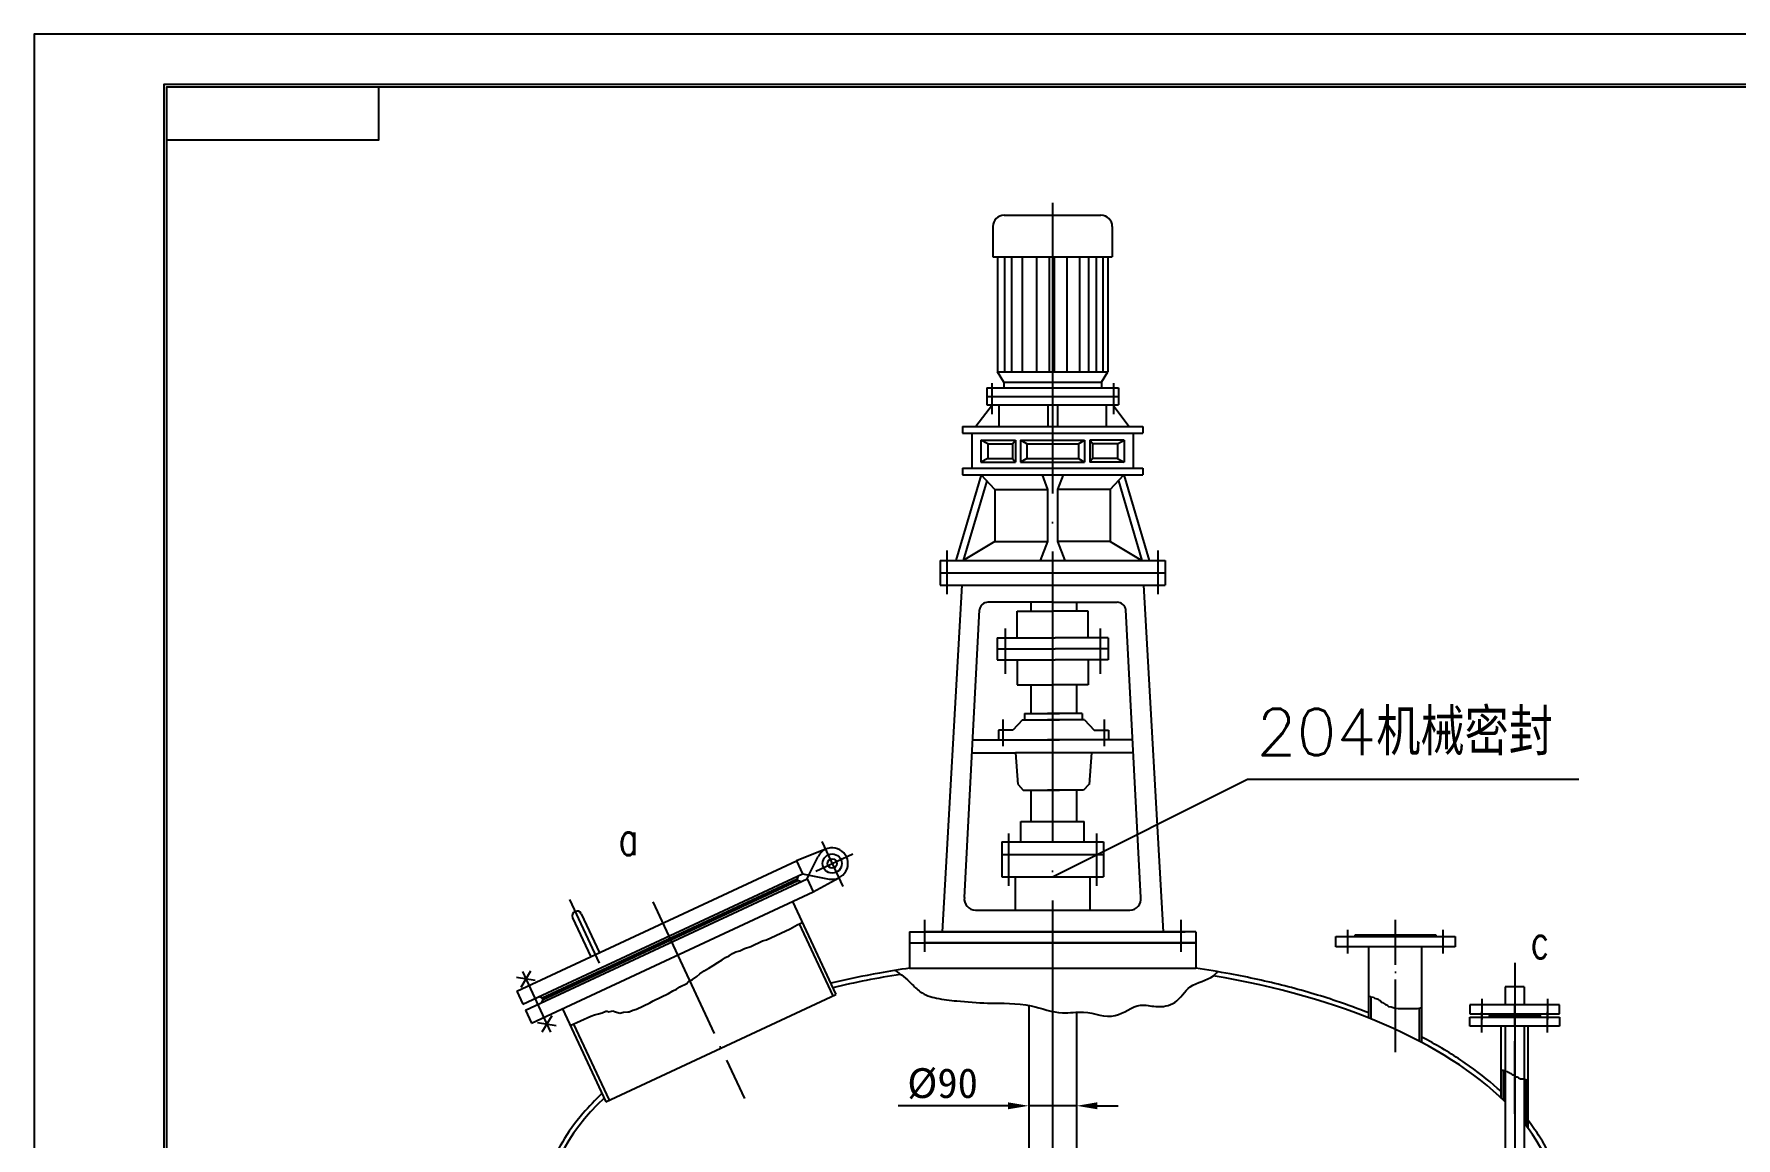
# Model space of a CAD drawing. Header units: millimetres. Extents: x 13671 to 18953, y 2612 to 10090.
# Drawn here: x 13671 to 16526, y 8239 to 10090 of the extents above; entities that cross this region are included whole.
import ezdxf

# ---------------------------------------------------------------- set-up
doc = ezdxf.new("R2010")
doc.units = ezdxf.units.MM
doc.header["$LTSCALE"] = 390
doc.header["$MEASUREMENT"] = 0
for name, pattern in [('CENTER', [50.8, 31.75, -6.35, 6.35, -6.35]), ('CENTER1', [0.75, 0.625, -0.0625, 0, -0.0625]), ('CENTER3', [0.375, 0.3125, -0.03125, 0, -0.03125]), ('CENTERX2', [1.5, 1.25, -0.125, 0, -0.125]), ('HIDDENX2', [0.75, 0.5, -0.25])]:
    doc.linetypes.add(name, pattern=pattern)
doc.layers.get('0').update_dxf_attribs({"linetype": 'CONTINUOUS'})
doc.layers.get('DEFPOINTS').update_dxf_attribs({"linetype": 'CONTINUOUS'})
for name, color, linetype in [('2细线层', 3, 'CONTINUOUS'), ('3中心线层', 1, 'CENTER'), ('_TITLE', 4, 'CONTINUOUS'), ('A', 2, 'CONTINUOUS'), ('B', 7, 'CONTINUOUS'), ('C', 1, 'CENTERX2'), ('C1', 1, 'CENTER1'), ('C3', 1, 'CENTER3'), ('E', 3, 'HIDDENX2'), ('LAYER2', 3, 'CONTINUOUS')]:
    doc.layers.add(name, color=color, linetype=linetype)
doc.styles.add('HZ', font='ROMANS.SHX', dxfattribs={"width": 0.7, "bigfont": 'hztxt.shx'})
doc.dimstyles.new('STANDARD_WS$0', dxfattribs={"dimtxt": 2.5, "dimasz": 2.5, "dimexe": 1.25, "dimexo": 0.625, "dimtad": 1, "dimdec": 4, "dimdsep": 46, "dimtxsty": 'Standard', "dimcen": 2.5, "dimadec": 0, "dimazin": 0, "dimtfac": 1, "dimtdec": 4, "dimtmove": 0, "dimatfit": 0, "dimfxl": 1, "dimtolj": 1, "dimtzin": 0, "dimarcsym": 0})

# ---------------------------------------------------------------- blocks, each defined once
blk = doc.blocks.new('*D36')
at = {"layer": 'B', "color": 0, "lineweight": -2}
for p, q in [((15339.5, 8442.6), (15339.5, 8257.5)), ((15419.5, 8442.6), (15419.5, 8257.5)), ((15304.5, 8292.5), (15120.5, 8292.5)), ((15419.5, 8292.5), (15339.5, 8292.5)), ((15454.5, 8292.5), (15489.5, 8292.5))]:
    blk.add_line(p, q, dxfattribs=at)
at = {"layer": 'B', "color": 0}
for points in [[(15304.5, 8298.4), (15304.5, 8286.7), (15339.5, 8292.5)], [(15454.5, 8298.4), (15454.5, 8286.7), (15419.5, 8292.5)]]:
    blk.add_solid(points, dxfattribs=at)
at = {"layer": 'DEFPOINTS', "color": 0}
for p in [(15339.5, 8442.6), (15419.5, 8442.6), (15339.5, 8292.5)]:
    blk.add_point(p, dxfattribs=at)
at = {"layer": 'B', "color": 0, "insert": (15195, 8329.5), "char_height": 50, "attachment_point": 5}
blk.add_mtext('\\A1;%%C90', dxfattribs=at)

msp = doc.modelspace()

# ---------------------------------------------------------------- linework, layer by layer
for p, q in [((15328.74544, 8939.70244), (15312.88106, 8922.52572)), ((15328.74544, 8939.70244), (15391.02385, 8939.70244)), ((15332.58127, 8950.7561), (15332.58127, 8939.70244)), ((15332.58127, 8950.69804), (15391.02385, 8950.69804)), ((15429.31102, 8950.69804), (15370.86844, 8950.69804)), ((15433.14685, 8939.70244), (15370.86844, 8939.70244)), ((15429.31102, 8950.7561), (15429.31102, 8939.70244)), ((15433.14685, 8939.70244), (15449.01122, 8922.52572)), ((15245.44297, 8906.56956), (15390.80448, 8906.56956)), ((15312.88106, 8922.52572), (15288.81664, 8922.52572)), ((15288.81664, 8922.52572), (15288.81664, 8906.56956)), ((15513.55998, 8906.56956), (15371.08781, 8906.56956)), ((15449.01122, 8922.52572), (15473.07565, 8922.52572)), ((15473.07565, 8922.52572), (15473.07565, 8906.56956)), ((15244.285, 8884.57836), (15317.04375, 8884.57836)), ((15317.04375, 8884.57836), (15321.28275, 8831.19727)), ((15514.71796, 8884.57836), (15317.04375, 8884.57836)), ((15444.84854, 8884.57836), (15440.60954, 8831.19727)), ((15321.7173, 8831.19727), (15330.40847, 8822.07668)), ((15330.40847, 8822.13029), (15391.02385, 8822.13029)), ((15431.48381, 8822.13029), (15370.86844, 8822.13029)), ((15440.17499, 8831.19727), (15431.48381, 8822.07668))]:
    msp.add_line(p, q)
at = {"layer": '2细线层'}
for p, q in [((15379.50149, 8676.76407), (15706.45515, 8840.12475)), ((15706.45515, 8840.12475), (16262.27638, 8840.12475))]:
    msp.add_line(p, q, dxfattribs=at)
at = {"layer": '3中心线层'}
for p, q in [((15296.17977, 8940.64427), (15296.17977, 8895.47567)), ((15465.71252, 8940.64427), (15465.71252, 8895.47567))]:
    msp.add_line(p, q, dxfattribs=at)
at = {"layer": '_TITLE', "color": 4}
msp.add_lwpolyline([(13671.13428, 2612.00509), (18952.98228, 2612.00509), (18952.98228, 10090.17709), (13671.13428, 10090.17709)], close=True, dxfattribs=at)
at = {"layer": '_TITLE', "color": 5}
for points in [[(13888.98828, 2696.47909), (18868.50828, 2696.47909), (18868.50828, 10005.70309), (13888.98828, 10005.70309)], [(13893.43428, 2700.92509), (18864.06228, 2700.92509), (18864.06228, 10001.25709), (13893.43428, 10001.25709)]]:
    msp.add_lwpolyline(points, close=True, dxfattribs=at)
msp.add_lwpolyline([(14249.11428, 10001.25709), (14249.11428, 9912.33709), (13893.43428, 9912.33709)], dxfattribs=at)
at = {"layer": 'A'}
for p, q in [((15279.45779, 9767.27522), (15279.45779, 9716.28127)), ((15298.34296, 9786.16039), (15460.66002, 9786.16039)), ((15479.5452, 9767.27522), (15479.5452, 9716.28127)), ((15279.45779, 9716.28127), (15479.5452, 9716.28127)), ((15287.02018, 9716.28127), (15287.02018, 9523.61878)), ((15299.06557, 9716.28127), (15299.06557, 9523.61878)), ((15310.32623, 9716.28127), (15310.32623, 9523.61878)), ((15328.6248, 9716.28127), (15328.6248, 9523.61878)), ((15352.55367, 9716.28127), (15352.55367, 9523.61878)), ((15373.6674, 9716.28127), (15373.6674, 9523.61878)), ((15382.1129, 9716.28127), (15382.1129, 9523.61878)), ((15403.22662, 9716.28127), (15403.22662, 9523.61878)), ((15424.34034, 9716.28127), (15424.34034, 9523.61878)), ((15439.82372, 9716.28127), (15439.82372, 9523.61878)), ((15452.49194, 9716.28127), (15452.49194, 9523.61878)), ((15463.7526, 9716.28127), (15463.7526, 9523.61878)), ((15471.9828, 9716.28127), (15471.9828, 9523.61878)), ((15287.02018, 9523.61878), (15471.9828, 9523.61878)), ((15297.70335, 9506.00778), (15287.02018, 9523.61878)), ((15297.70335, 9506.00778), (15461.29963, 9506.00778)), ((15297.70335, 9506.00778), (15297.70335, 9496.93546)), ((15461.29963, 9506.00778), (15471.9828, 9523.61878)), ((15461.29963, 9506.00778), (15461.29963, 9496.93546)), ((15269.09519, 9496.93546), (15489.90779, 9496.93546)), ((15269.09519, 9496.93546), (15269.09519, 9468.04094)), ((15269.09519, 9482.4882), (15489.90779, 9482.4882)), ((15489.90779, 9496.93546), (15489.90779, 9468.04094)), ((15278.55106, 9468.04094), (15251.01951, 9431.92281)), ((15269.09519, 9468.04094), (15489.90779, 9468.04094)), ((15289.58102, 9468.04094), (15289.58102, 9433.12674)), ((15371.52423, 9468.04094), (15371.52423, 9431.92281)), ((15387.47876, 9468.04094), (15387.47876, 9431.92281)), ((15469.42196, 9468.04094), (15469.42196, 9433.12674)), ((15480.45192, 9468.04094), (15507.98347, 9431.92281)), ((15228.36671, 9431.92281), (15530.63627, 9431.92281)), ((15228.36671, 9431.92281), (15228.36671, 9420.69265)), ((15228.36671, 9420.69265), (15530.63627, 9420.69265)), ((15244.10343, 9420.69265), (15244.10343, 9362.29595)), ((15514.89956, 9420.69265), (15514.89956, 9362.29595)), ((15530.63627, 9431.92281), (15530.63627, 9420.69265)), ((15259.34518, 9409.02753), (15259.34518, 9371.85465)), ((15259.34518, 9409.02753), (15317.29368, 9409.02753)), ((15270.74293, 9402.65504), (15259.34518, 9409.02753)), ((15270.74293, 9402.65504), (15270.74293, 9378.22715)), ((15270.74293, 9402.65504), (15312.49465, 9402.65504)), ((15312.49465, 9402.65504), (15317.29368, 9409.02753)), ((15312.49465, 9402.65504), (15312.49465, 9378.22715)), ((15317.29368, 9409.02753), (15317.29368, 9371.85465)), ((15325.93208, 9409.02753), (15325.93208, 9371.85465)), ((15325.93208, 9409.02753), (15433.0709, 9409.02753)), ((15336.13006, 9402.65504), (15325.93208, 9409.02753)), ((15336.13006, 9402.65504), (15336.13006, 9378.22715)), ((15336.13006, 9402.65504), (15422.87292, 9402.65504)), ((15422.87292, 9402.65504), (15433.0709, 9409.02753)), ((15422.87292, 9402.65504), (15422.87292, 9378.22715)), ((15433.0709, 9409.02753), (15433.0709, 9371.85465)), ((15441.7093, 9409.02753), (15441.7093, 9371.85465)), ((15446.50834, 9402.65504), (15441.7093, 9409.02753)), ((15499.6578, 9409.02753), (15441.7093, 9409.02753)), ((15446.50834, 9402.65504), (15446.50834, 9378.22715)), ((15488.26006, 9402.65504), (15446.50834, 9402.65504)), ((15488.26006, 9402.65504), (15499.6578, 9409.02753)), ((15488.26006, 9402.65504), (15488.26006, 9378.22715)), ((15499.6578, 9409.02753), (15499.6578, 9371.85465)), ((15270.74293, 9378.22715), (15259.34518, 9371.85465)), ((15259.34518, 9371.85465), (15317.29368, 9371.85465)), ((15270.74293, 9378.22715), (15312.49465, 9378.22715)), ((15312.49465, 9378.22715), (15317.29368, 9371.85465)), ((15336.13006, 9378.22715), (15325.93208, 9371.85465)), ((15325.93208, 9371.85465), (15433.0709, 9371.85465)), ((15336.13006, 9378.22715), (15422.87292, 9378.22715)), ((15422.87292, 9378.22715), (15433.0709, 9371.85465)), ((15446.50834, 9378.22715), (15441.7093, 9371.85465)), ((15499.6578, 9371.85465), (15441.7093, 9371.85465)), ((15488.26006, 9378.22715), (15446.50834, 9378.22715)), ((15488.26006, 9378.22715), (15499.6578, 9371.85465)), ((15259.84014, 9351.06579), (15217.29036, 9207.18924)), ((15228.36671, 9362.29595), (15530.63627, 9362.29595)), ((15228.36671, 9362.29595), (15228.36671, 9351.06579)), ((15228.36671, 9351.06579), (15530.63627, 9351.06579)), ((15269.16284, 9341.04844), (15229.57556, 9207.18924)), ((15282.83319, 9326.35949), (15259.84014, 9351.06579)), ((15361.93783, 9351.06579), (15371.18187, 9326.35949)), ((15397.06516, 9351.06579), (15387.82111, 9326.35949)), ((15476.1698, 9326.35949), (15499.16284, 9351.06579)), ((15489.84015, 9341.04844), (15529.42742, 9207.18924)), ((15499.16284, 9351.06579), (15541.71263, 9207.18924)), ((15530.63627, 9362.29595), (15530.63627, 9351.06579)), ((15282.83319, 9326.35949), (15371.18187, 9326.35949)), ((15282.83319, 9326.35949), (15282.83319, 9238.7644)), ((15371.18187, 9326.35949), (15371.18187, 9238.7644)), ((15476.1698, 9326.35949), (15387.82111, 9326.35949)), ((15387.82111, 9326.35949), (15387.82111, 9238.7644)), ((15476.1698, 9326.35949), (15476.1698, 9238.7644)), ((15282.83319, 9238.7644), (15229.57556, 9207.18924)), ((15282.83319, 9238.7644), (15371.18187, 9238.7644)), ((15371.18187, 9238.7644), (15358.89843, 9207.18924)), ((15476.1698, 9238.7644), (15387.82111, 9238.7644)), ((15387.82111, 9238.7644), (15400.10455, 9207.18924)), ((15476.1698, 9238.7644), (15529.42742, 9207.18924)), ((15190.64975, 9207.18924), (15568.35323, 9207.18924)), ((15190.64975, 9207.18924), (15190.64975, 9165.64186)), ((15568.35323, 9207.18924), (15568.35323, 9165.64186)), ((15190.64975, 9186.41555), (15568.35323, 9186.41555)), ((15190.64975, 9165.64186), (15568.35323, 9165.64186)), ((15227.05933, 9165.64186), (15194.11128, 8584.48563)), ((15531.94366, 9165.64186), (15564.8917, 8584.48563)), ((15379.50148, 9137.01937), (15271.1188, 9137.01937)), ((15343.23257, 9137.01937), (15343.23257, 9122.35774)), ((15379.50148, 9137.01937), (15487.88415, 9137.01937)), ((15419.7797, 9137.01937), (15419.7797, 9122.35774)), ((15231.498, 8641.73876), (15256.91415, 9124.42027)), ((15319.81128, 9122.35774), (15379.50149, 9122.35774)), ((15319.81128, 9078.41532), (15319.81128, 9122.35774)), ((15439.19171, 9122.35774), (15379.50146, 9122.35774)), ((15433.13571, 9122.35774), (15379.50149, 9122.35774)), ((15439.19171, 9078.41532), (15439.19171, 9122.35774)), ((15527.50496, 8641.73876), (15502.0888, 9124.42027)), ((15286.32145, 9077.67989), (15383.72269, 9077.67989)), ((15286.32145, 9077.67989), (15286.32145, 9040.62474)), ((15472.68153, 9077.67989), (15383.72269, 9077.67989)), ((15472.68153, 9077.67989), (15472.68153, 9040.62474)), ((15286.32145, 9059.03613), (15383.72269, 9059.03613)), ((15472.68153, 9059.03613), (15383.72269, 9059.03613)), ((15286.32145, 9040.62474), (15383.72269, 9040.62474)), ((15319.81128, 9040.62474), (15319.81128, 8998.34824)), ((15472.68153, 9040.62474), (15383.72269, 9040.62474)), ((15439.19171, 9040.62474), (15439.19171, 8998.34824)), ((15319.81128, 8998.34824), (15379.50149, 8998.34824)), ((15343.23257, 8998.34824), (15343.23257, 8950.69804)), ((15435.89763, 8998.34824), (15379.50146, 8998.34824)), ((15439.19171, 8998.34824), (15379.50149, 8998.34824)), ((15419.7797, 8998.34824), (15419.7797, 8950.69804)), ((15343.23257, 8822.13029), (15343.23257, 8769.18093)), ((15343.23257, 8822.13029), (15343.23257, 8769.18093)), ((15343.23257, 8822.13029), (15343.23257, 8806.95739)), ((15343.23257, 8822.13029), (15343.23257, 8769.18093)), ((15419.7797, 8822.13029), (15419.7797, 8769.18093)), ((15419.7797, 8822.13029), (15419.7797, 8769.18093)), ((15419.7797, 8822.13029), (15419.7797, 8806.95739)), ((15419.7797, 8822.13029), (15419.7797, 8769.18093)), ((15326.4305, 8735.37051), (15326.4305, 8769.18093)), ((15326.4305, 8769.18093), (15432.57248, 8769.18093)), ((15432.57248, 8735.37051), (15432.57248, 8769.18093)), ((15294.12398, 8735.37051), (15464.879, 8735.37051)), ((15294.12398, 8735.37051), (15294.12398, 8676.76407)), ((15464.879, 8735.37051), (15464.879, 8676.76407)), ((14998.69137, 8722.79278), (14949.81442, 8703.38415)), ((15294.12398, 8713.86624), (15464.879, 8713.86624)), ((14480.80014, 8484.6792), (14949.81442, 8703.38415)), ((14490.94298, 8462.92781), (14959.95726, 8681.63276)), ((14949.81442, 8703.38415), (14959.95726, 8681.63276)), ((14953.01582, 8678.39592), (14951.08106, 8673.08021)), ((14959.95726, 8681.63276), (15004.80493, 8672.89003)), ((14967.80866, 8673.15678), (14970.92058, 8679.49554)), ((14495.59178, 8452.95843), (14967.80866, 8673.15678)), ((14505.73462, 8431.20704), (14977.9515, 8651.40539)), ((14523.59205, 8473.73882), (14951.08106, 8673.08021)), ((14524.85991, 8471.01989), (14952.34891, 8670.36129)), ((14952.34891, 8670.36129), (14951.08106, 8673.08021)), ((14957.66462, 8668.42653), (14952.34891, 8670.36129)), ((14967.80866, 8673.15678), (14977.9515, 8651.40539)), ((14977.9515, 8651.40539), (15021.03427, 8674.87828)), ((15294.12398, 8676.76407), (15464.879, 8676.76407)), ((15316.9364, 8676.76407), (15316.9364, 8622.14308)), ((15442.06658, 8676.76407), (15442.06658, 8622.14308)), ((14943.48128, 8635.33166), (15016.17162, 8479.44672)), ((15250.07362, 8620.796), (15508.92936, 8620.796)), ((14574.53579, 8607.83206), (14604.96431, 8542.5779)), ((14589.03672, 8614.59396), (14619.46523, 8549.33979)), ((14954.42096, 8597.67423), (15010.73378, 8476.91101)), ((15139.50149, 8584.48562), (15602.10545, 8584.48562)), ((15139.50149, 8584.48562), (15139.50149, 8523.37168)), ((15139.50149, 8565.85678), (15619.50149, 8565.85678)), ((15139.50152, 8565.85678), (15602.10545, 8565.85678)), ((15619.50149, 8584.48562), (15163.40694, 8584.48562)), ((15619.50149, 8565.85678), (15163.40694, 8565.85678)), ((15619.50149, 8584.48562), (15619.50149, 8523.37168)), ((15854.50149, 8576.3739), (16054.50149, 8576.3739)), ((15854.50149, 8559.3739), (15854.50149, 8576.3739)), ((15887.00149, 8579.3739), (16022.00149, 8579.3739)), ((15887.00149, 8576.3739), (15887.00149, 8579.3739)), ((16022.00149, 8579.3739), (16022.00149, 8576.3739)), ((16054.50149, 8576.3739), (16054.50149, 8559.3739)), ((16054.50149, 8559.3739), (15854.50149, 8559.3739)), ((15910.00149, 8439.64458), (15910.00149, 8559.3739)), ((15999.00149, 8398.57735), (15999.00149, 8559.3739)), ((14511.83668, 8502.61596), (14480.32462, 8507.68321)), ((14487.89374, 8491.45119), (14504.26756, 8518.84798)), ((15139.50149, 8523.37168), (15619.50149, 8523.37168)), ((14480.80014, 8484.6792), (14490.94298, 8462.92781)), ((14630.0845, 8299.41134), (15016.17162, 8479.44672)), ((16170.50149, 8491.94207), (16138.50149, 8491.94207)), ((16138.50149, 8491.94207), (16138.50149, 8461.94207)), ((16170.50149, 8491.94207), (16170.50149, 8461.94207)), ((14495.59178, 8452.95843), (14505.73462, 8431.20704)), ((14518.27635, 8475.67357), (14523.59205, 8473.73882)), ((14522.92515, 8465.70419), (14524.85991, 8471.01989)), ((14524.85991, 8471.01989), (14523.59205, 8473.73882)), ((14557.39416, 8455.29628), (14630.0845, 8299.41134)), ((15339.50149, 8460.97061), (15339.50149, 8324.93819)), ((15419.50149, 8449.56113), (15419.50149, 8324.93819)), ((15914.00149, 8438.03709), (15914.00149, 8475.22287)), ((15995.00149, 8400.69167), (15995.00149, 8456.58025)), ((16229.50149, 8461.94207), (16079.50149, 8461.94207)), ((16079.50149, 8461.94207), (16079.50149, 8446.94207)), ((16229.50149, 8446.94207), (16229.50149, 8461.94207)), ((14515.48194, 8432.2881), (14546.99399, 8427.22086)), ((14539.42487, 8443.45288), (14523.05105, 8416.05608)), ((14575.95763, 8429.68401), (14635.52235, 8301.94705)), ((16079.50149, 8446.94207), (16229.50149, 8446.94207)), ((16079.50149, 8440.94207), (16229.50149, 8440.94207)), ((16079.50149, 8425.94207), (16079.50149, 8440.94207)), ((16229.50149, 8425.94207), (16079.50149, 8425.94207)), ((16112.00149, 8446.94207), (16112.00149, 8443.94207)), ((16112.00149, 8443.94207), (16197.00149, 8443.94207)), ((16112.00149, 8443.94207), (16197.00149, 8443.94207)), ((16112.00149, 8440.94207), (16112.00149, 8443.94207)), ((16132.00149, 8305.21757), (16132.00149, 8425.94207)), ((16138.50149, 8425.94207), (16138.50149, 7882.57917)), ((16170.50149, 8425.94207), (16170.50149, 7882.57917)), ((16177.00149, 8254.62827), (16177.00149, 8425.94207)), ((16197.00149, 8443.94207), (16197.00149, 8446.94207)), ((16197.00149, 8443.94207), (16197.00149, 8440.94207)), ((16229.50149, 8440.94207), (16229.50149, 8425.94207)), ((15339.50149, 8355.69661), (15339.50149, 7597.99118)), ((15419.50149, 8355.69661), (15419.50149, 7597.99118)), ((16135.50149, 8301.8496), (16135.50149, 8352.29038)), ((16173.50149, 8259.28942), (16173.50149, 8336.67998))]:
    msp.add_line(p, q, dxfattribs=at)
for radius in [16.1583, 7.99826]:
    msp.add_circle((15009.86282, 8698.83553), radius, dxfattribs=at)
for centre, radius, start, end in [((15298.34296, 9767.27522), 18.88517, 90, 180), ((15460.66002, 9767.27522), 18.88517, 0, 90), ((15271.1188, 9122.71242), 14.30695, 90, 173.14412518), ((15487.88415, 9122.71242), 14.30695, 6.85587482, 90), ((15009.86282, 8698.83553), 26.4339, 258.96894982, 115), ((15250.07362, 8639.50538), 18.70938, 173.14412518, 270), ((15508.92936, 8639.50538), 18.70938, 270, 6.85587482), ((14581.78626, 8611.21301), 8, 25, 205)]:
    msp.add_arc(centre, radius, start, end, dxfattribs=at)
for start_param, end_param in [(5.0171192015, 5.1608107447), (3.6085521297, 4.3897072084), (5.7988573534, 6.2831853072), (3.1415926536, 3.5163725007)]:
    msp.add_ellipse((15379.50149, 8107.57917), major_axis=(-850, 0), ratio=0.5, start_param=start_param, end_param=end_param, dxfattribs=at)
for points, knots in [([(15139.50149, 8523.37168), (15122.5365, 8520.88811), (15105.72383, 8518.14117), (15061.34849, 8510.12001), (15034.11533, 8504.38416), (15007.53974, 8497.95786)], [4.99721428267, 4.99721428267, 4.99721428267, 4.99721428267, 5.0592843136, 5.0592843136, 5.16286034258, 5.16286034258, 5.16286034258, 5.16286034258]), ([(15910.00149, 8448.2535), (15892.2793, 8455.2675), (15874.01053, 8461.92761), (15827.48093, 8477.51903), (15798.63517, 8486.00485), (15739.18059, 8501.22744), (15708.57195, 8507.96412), (15658.25963, 8517.32099), (15638.98098, 8520.51997), (15619.50149, 8523.3717)], [4.04281211353, 4.04281211353, 4.04281211353, 4.04281211353, 4.12196351931, 4.12196351931, 4.2391286186, 4.2391286186, 4.35629371788, 4.35629371788, 4.42756368717, 4.42756368717, 4.42756368717, 4.42756368717]), ([(16132.00149, 8316.17705), (16130.00805, 8318.01373), (16127.98852, 8319.84268), (16109.41621, 8336.37766), (16091.19944, 8350.57546), (16051.63904, 8377.7687), (16030.29534, 8390.7641), (16004.7107, 8404.60518), (16001.86685, 8406.12142), (15999.00149, 8407.62705)], [3.63880245783, 3.63880245783, 3.63880245783, 3.63880245783, 3.65330312217, 3.65330312217, 3.77046822145, 3.77046822145, 3.88763332074, 3.88763332074, 3.9021591559, 3.9021591559, 3.9021591559, 3.9021591559]), ([(14623.69914, 8313.10481), (14612.13055, 8302.23774), (14601.47071, 8291.10575), (14578.44334, 8264.15518), (14566.91552, 8248.13316), (14547.63595, 8215.42179), (14539.88471, 8198.73173), (14528.31762, 8164.92065), (14524.50313, 8147.79972), (14521.90299, 8122.94066), (14521.50149, 8115.25992), (14521.50149, 8107.57917)], [5.79404177786, 5.79404177786, 5.79404177786, 5.79404177786, 5.8794400086, 5.8794400086, 5.99660510788, 5.99660510788, 6.11377020717, 6.11377020717, 6.23093530645, 6.23093530645, 6.28318530718, 6.28318530718, 6.28318530718, 6.28318530718]), ([(16237.50149, 8107.57917), (16237.50149, 8119.35499), (16236.55719, 8131.13065), (16232.79174, 8154.58279), (16229.97078, 8166.25905), (16220.75337, 8194.77822), (16213.30602, 8211.51136), (16196.24962, 8241.46427), (16187.24454, 8254.78829), (16177.00149, 8267.83385)], [3.14159265359, 3.14159265359, 3.14159265359, 3.14159265359, 3.22170023895, 3.22170023895, 3.30180782431, 3.30180782431, 3.4189729236, 3.4189729236, 3.51570359735, 3.51570359735, 3.51570359735, 3.51570359735])]:
    msp.add_open_spline(points, degree=3, knots=knots, dxfattribs=at)
at = {"layer": 'B'}
for p, q in [((14939.52592, 8589.51568), (14951.02737, 8596.09177)), ((14951.02737, 8596.09177), (14959.85881, 8600.20994)), ((14873.24833, 8559.82281), (14893.19167, 8569.12254)), ((14893.19167, 8569.12254), (14899.63923, 8570.91621)), ((14899.63923, 8570.91621), (14939.52592, 8589.51568)), ((14817.87152, 8532.7873), (14825.3843, 8537.50344)), ((14825.3843, 8537.50344), (14830.90275, 8541.28962)), ((14830.90275, 8541.28962), (14836.88575, 8544.07954)), ((14836.88575, 8544.07954), (14842.40419, 8547.8657)), ((14842.40419, 8547.8657), (14848.3872, 8550.65562)), ((14848.3872, 8550.65562), (14854.83476, 8552.4493)), ((14854.83476, 8552.4493), (14862.8121, 8556.16919)), ((14862.8121, 8556.16919), (14873.24833, 8559.82281)), ((14775.25374, 8504.42418), (14782.76652, 8509.14032)), ((14782.76652, 8509.14032), (14787.8204, 8513.92274)), ((14787.8204, 8513.92274), (14795.33318, 8518.63888)), ((14795.33318, 8518.63888), (14802.84596, 8523.35502)), ((14802.84596, 8523.35502), (14810.35874, 8528.07116)), ((14810.35874, 8528.07116), (14817.87152, 8532.7873)), ((14709.3046, 8468.82009), (14735.23095, 8480.90975)), ((14735.23095, 8480.90975), (14742.74373, 8485.62588)), ((14742.74373, 8485.62588), (14748.72673, 8488.4158)), ((14748.72673, 8488.4158), (14754.24518, 8492.20198)), ((14754.24518, 8492.20198), (14766.21118, 8497.78182)), ((14766.21118, 8497.78182), (14767.74096, 8499.70804)), ((14767.74096, 8499.70804), (14769.27074, 8501.63426)), ((14769.27074, 8501.63426), (14775.25374, 8504.42418)), ((14624.09264, 8448.4911), (14630.07564, 8451.28102)), ((14630.07564, 8451.28102), (14632.53453, 8451.21475)), ((14632.53453, 8451.21475), (14635.45798, 8450.15222)), ((14635.45798, 8450.15222), (14641.90555, 8451.94589)), ((14641.90555, 8451.94589), (14644.82899, 8450.88337)), ((14644.82899, 8450.88337), (14653.59935, 8447.6958)), ((14653.59935, 8447.6958), (14660.04691, 8449.48947)), ((14660.04691, 8449.48947), (14666.95902, 8450.2869)), ((14666.95902, 8450.2869), (14669.41792, 8450.22062)), ((14669.41792, 8450.22062), (14675.40092, 8453.01054)), ((14675.40092, 8453.01054), (14681.84849, 8454.80422)), ((14681.84849, 8454.80422), (14703.78616, 8465.03392)), ((14703.78616, 8465.03392), (14709.3046, 8468.82009)), ((15910.00149, 8476.24325), (15911.11776, 8476.24325)), ((15911.11776, 8476.24325), (15912.74009, 8475.4329)), ((15912.74009, 8475.4329), (15917.60708, 8474.62254)), ((15917.60708, 8474.62254), (15919.2294, 8473.00184)), ((15919.2294, 8473.00184), (15924.09639, 8472.19148)), ((15924.09639, 8472.19148), (15925.71872, 8471.38114)), ((15925.71872, 8471.38114), (15927.34105, 8469.76043)), ((15927.34105, 8469.76043), (15928.96338, 8468.95008)), ((15928.96338, 8468.95008), (15929.77454, 8468.13972)), ((15929.77454, 8468.13972), (15931.39687, 8466.51902)), ((15931.39687, 8466.51902), (15933.0192, 8465.70867)), ((15933.0192, 8465.70867), (15934.64153, 8464.89832)), ((15934.64153, 8464.89832), (15936.26386, 8463.27761)), ((15936.26386, 8463.27761), (15937.88619, 8462.46726)), ((15937.88619, 8462.46726), (15939.50851, 8461.65691)), ((15939.50851, 8461.65691), (15941.13085, 8460.84655)), ((15941.13085, 8460.84655), (15942.75317, 8459.22585)), ((15942.75317, 8459.22585), (15947.62016, 8458.4155)), ((15947.62016, 8458.4155), (15952.48715, 8456.79479)), ((15952.48715, 8456.79479), (15958.97646, 8455.98444)), ((15958.97646, 8455.98444), (15991.42304, 8455.98444)), ((15991.42304, 8455.98444), (15996.29002, 8456.79479)), ((15996.29002, 8456.79479), (15999.00149, 8456.79479)), ((14570.51979, 8427.1483), (14604.74995, 8443.11008)), ((14604.74995, 8443.11008), (14611.19751, 8444.90375)), ((14611.19751, 8444.90375), (14617.64507, 8446.69743)), ((14617.64507, 8446.69743), (14624.09264, 8448.4911)), ((16132.00149, 8353.10074), (16132.51542, 8353.10074)), ((16132.51542, 8353.10074), (16133.32659, 8352.29038)), ((16133.32659, 8352.29038), (16135.76008, 8352.29038)), ((16135.76008, 8352.29038), (16136.57125, 8351.48003)), ((16136.57125, 8351.48003), (16137.38242, 8351.48003)), ((16137.38242, 8351.48003), (16139.00474, 8350.66968)), ((16139.00474, 8350.66968), (16140.62707, 8350.66968)), ((16140.62707, 8350.66968), (16141.43824, 8349.85932)), ((16141.43824, 8349.85932), (16143.06056, 8349.04898)), ((16143.06056, 8349.04898), (16143.87173, 8349.04898)), ((16143.87173, 8349.04898), (16145.49406, 8348.23862)), ((16145.49406, 8348.23862), (16146.30522, 8347.42827)), ((16146.30522, 8347.42827), (16147.11639, 8347.42827)), ((16147.11639, 8347.42827), (16148.73871, 8346.61792)), ((16148.73871, 8346.61792), (16149.54988, 8345.80756)), ((16149.54988, 8345.80756), (16150.36105, 8344.99722)), ((16150.36105, 8344.99722), (16151.17221, 8344.18686)), ((16151.17221, 8344.18686), (16152.79454, 8344.18686)), ((16152.79454, 8344.18686), (16154.41687, 8343.37651)), ((16154.41687, 8343.37651), (16156.03919, 8341.7558)), ((16156.03919, 8341.7558), (16156.85036, 8340.94545)), ((16156.85036, 8340.94545), (16158.47269, 8340.94545)), ((16158.47269, 8340.94545), (16160.09501, 8340.1351)), ((16160.09501, 8340.1351), (16160.90619, 8339.32475)), ((16160.90619, 8339.32475), (16164.15084, 8337.70404)), ((16164.15084, 8337.70404), (16169.01783, 8337.70404)), ((16169.01783, 8337.70404), (16170.64015, 8336.89369)), ((16170.64015, 8336.89369), (16173.07365, 8336.89369)), ((16173.07365, 8336.89369), (16174.69597, 8336.08334)), ((16174.69597, 8336.08334), (16177.00149, 8336.08334))]:
    msp.add_line(p, q, dxfattribs=at)
msp.add_open_spline([(15115.41454, 8519.65183), (15124.83408, 8512.92895), (15139.52616, 8501.6944), (15158.57433, 8480.2839), (15186.48806, 8471.64418), (15224.47676, 8467.7208), (15277.48482, 8463.38321), (15337.74116, 8466.18305), (15389.82799, 8444.32791), (15437.46922, 8454.04979), (15483.4521, 8432.47275), (15519.81971, 8466.82468), (15554.57905, 8456.5355), (15588.78161, 8462.22601), (15608.09645, 8498.80464), (15641.406, 8502.5665), (15654.10942, 8514.98158), (15656.24125, 8517.54035)], degree=3, knots=[13.0416278374, 13.0416278374, 13.0416278374, 13.0416278374, 47.7319678248, 68.526162898, 97.5631832805, 131.9838059003, 183.8391095224, 256.8902709265, 311.0900492744, 346.3837427919, 399.6199967619, 445.4707502497, 471.4449403116, 503.9647963284, 540.5321177712, 583.64707632, 593.5433301886, 593.5433301886, 593.5433301886, 593.5433301886], dxfattribs=at)
at = {"layer": 'C'}
for p, q in [((15379.50149, 9807.21913), (15379.50149, 5925.47383)), ((15299.8475, 9093.30304), (15299.8475, 9016.86527)), ((15459.15549, 9093.30304), (15459.15549, 9016.86527)), ((15305.65923, 8749.18172), (15305.65923, 8661.38673)), ((15453.34374, 8749.18172), (15453.34374, 8661.38673)), ((16154.50149, 8532.15999), (16154.50149, 6383.82047))]:
    msp.add_line(p, q, dxfattribs=at)
at = {"layer": 'C1'}
for p, q in [((15277.42152, 9504.7523), (15277.42152, 9452.45299)), ((15481.58146, 9504.7523), (15481.58146, 9452.45299)), ((15202.71053, 9150.70415), (15202.71053, 9224.16302)), ((15556.29245, 9150.70415), (15556.29245, 9224.16302)), ((14992.55984, 8735.94188), (15027.91054, 8660.13206)), ((14982.25208, 8685.96043), (15044.45938, 8714.96817)), ((14568.97895, 8638.67837), (14618.94126, 8531.53385)), ((14708.88394, 8634.42634), (14862.56323, 8304.86004)), ((14490.17944, 8517.80477), (14537.52322, 8416.2757))]:
    msp.add_line(p, q, dxfattribs=at)
at = {"layer": 'C3'}
for p, q in [((15164.66514, 8604.59637), (15164.66514, 8550.77374)), ((15594.33785, 8604.59637), (15594.33785, 8550.77374)), ((15954.50149, 8382.74051), (15954.50149, 8604.17372)), ((15874.50149, 8547.72252), (15874.50149, 8587.44851)), ((16034.50149, 8547.72252), (16034.50149, 8587.44851)), ((16099.50149, 8472.18979), (16099.50149, 8437.49966)), ((16099.50149, 8415.69435), (16099.50149, 8450.38449)), ((16154.50149, 8279.08338), (16154.50149, 8462.31751)), ((16209.50149, 8472.18979), (16209.50149, 8437.49966)), ((16209.50149, 8415.69435), (16209.50149, 8450.38449))]:
    msp.add_line(p, q, dxfattribs=at)
at = {"layer": 'DEFPOINTS', "color": 0, "linetype": 'ByBlock'}
for p in [(15460.66002, 9786.16039), (14708.88394, 8634.42634), (14788.10778, 8464.53027)]:
    msp.add_point(p, dxfattribs=at)
at = {"layer": 'E'}
msp.add_line((14970.92058, 8679.49554), (14986.1342, 8710.48471), dxfattribs=at)
msp.add_arc((15009.86282, 8698.83553), 26.4339, 115, 153.85203205, dxfattribs=at)

# ---------------------------------------------------------------- texts
at = {"layer": 'A', "color": 0, "style": 'HZ', "width": 0.7}
for s, p in [('a', (14651.85124, 8712.67128)), ('c', (16181.49302, 8539.58627))]:
    msp.add_text(s, height=57.2, dxfattribs=at).set_placement(p)
at = {"layer": 'LAYER2', "insert": (15970.28102, 8919.36755), "char_height": 78, "attachment_point": 5}
msp.add_mtext('\\Fromans.shx,hzdx.shx;204机械密封', dxfattribs=at)

# ---------------------------------------------------------------- dimensions: what is measured, and where the dimension line sits
at = {"layer": 'B'}
dim = msp.add_linear_dim(base=(15339.50149, 8292.51737), p1=(15419.50149, 8442.58209), p2=(15339.50149, 8442.58209), text='%%C90', dimstyle='STANDARD_WS$0', override={"dimtxt": 50, "dimasz": 35, "dimexe": 35, "dimexo": 0, "dimgap": 12, "dimcen": 32.5}, dxfattribs=at)
dim.commit()
dim.dimension.update_dxf_attribs({"geometry": '*D36', "text_midpoint": (15195.00149, 8329.51737)})

doc.saveas('drawing.dxf')
